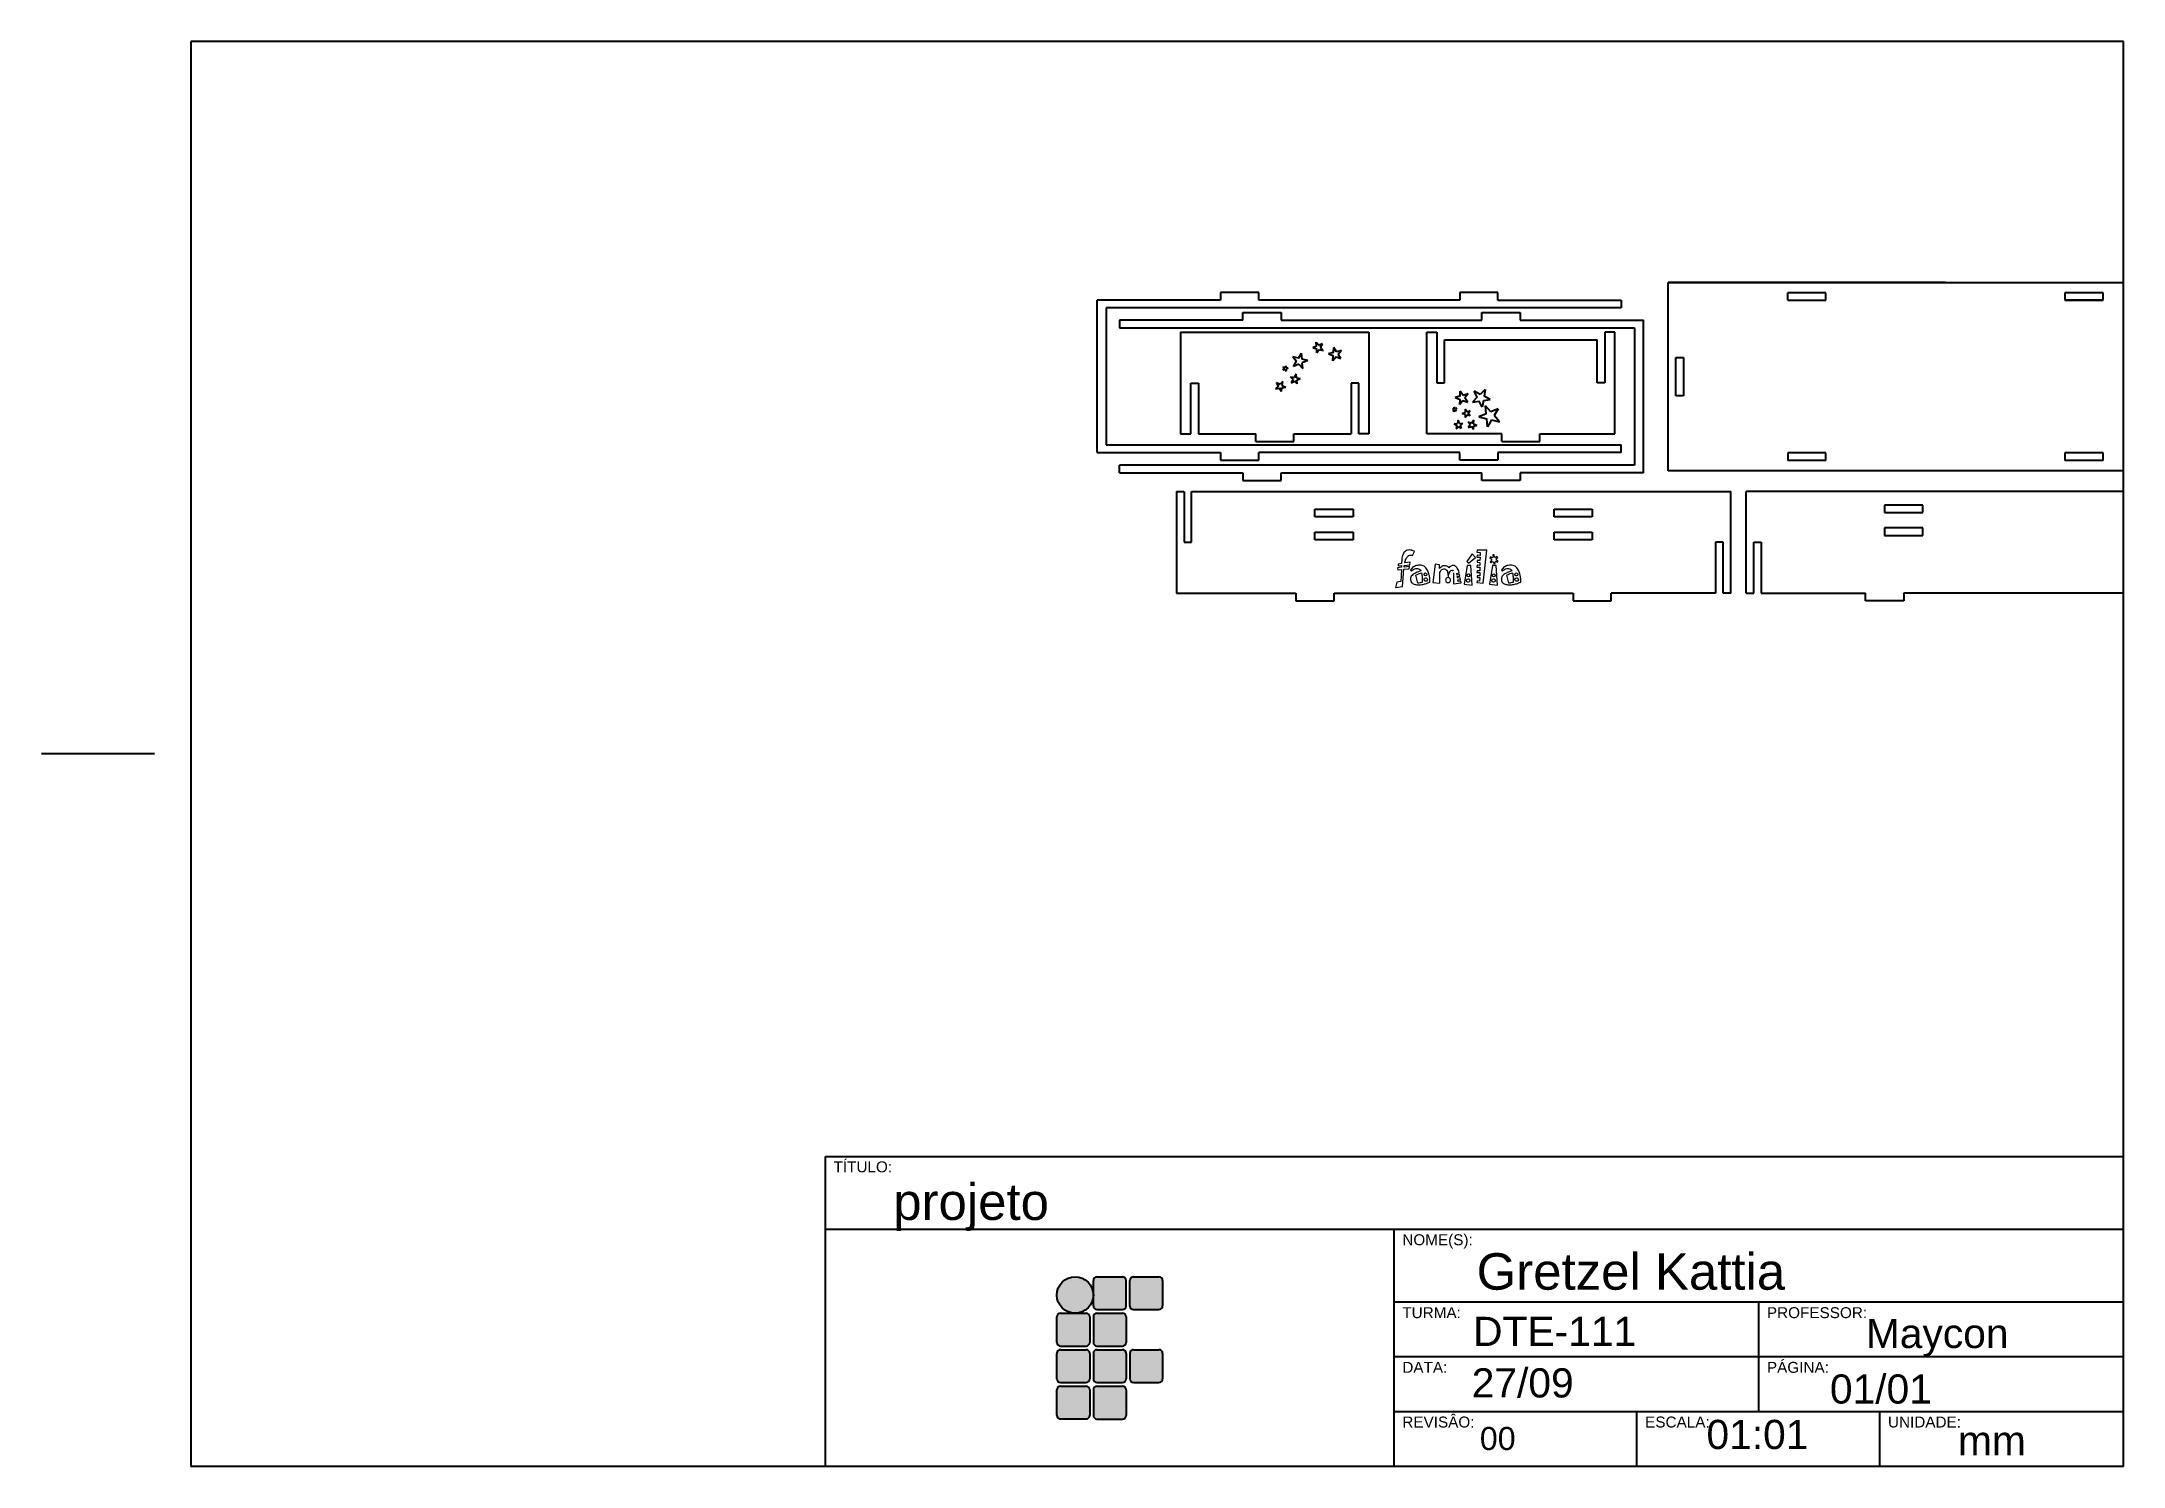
# Paper-space layout 'Layout1' of a CAD drawing. Header units: millimetres. Extents: x 5 to 290, y 8 to 203.
# The model-space entities are those that its viewports show. They can reach past a viewport. Long polylines and large blocks are cut down to what shows.
import ezdxf
from ezdxf.enums import TextEntityAlignment as Align

# ---------------------------------------------------------------- set-up
doc = ezdxf.new("R2010")
doc.units = ezdxf.units.MM
doc.layers.add('modelo', color=7, linetype='Continuous')
doc.layers.add('remontar', color=181, linetype='Continuous')
doc.styles.get("Standard").update_dxf_attribs({"font": ''})
doc.styles.get('Standard').set_extended_font_data('Arial')

# ---------------------------------------------------------------- blocks, each defined once
blk = doc.blocks.new('folha horizontal')
blk.add_hatch(color=1).paths.add_polyline_path([(148.75, 31.1, 1), (143.75, 31.1, 1)])
h = blk.add_hatch(color=3)
h.paths.add_polyline_path([(153.25, 33.1, 0.414214), (152.75, 33.6), (149.25, 33.6, 0.414214), (148.75, 33.1), (148.75, 29.6, 0.414214), (149.25, 29.1), (152.75, 29.1, 0.414214), (153.25, 29.6)])
h.paths.add_polyline_path([(157.75, 29.1, 0.414214), (158.25, 29.6), (158.25, 33.1, 0.414214), (157.75, 33.6), (154.25, 33.6, 0.414214), (153.75, 33.1), (153.75, 29.6, 0.414214), (154.25, 29.1)])
h.paths.add_polyline_path([(149.25, 28.6, 0.414214), (148.75, 28.1), (148.75, 24.6, 0.414214), (149.25, 24.1), (152.75, 24.1, 0.414214), (153.25, 24.6), (153.25, 28.1, 0.414214), (152.75, 28.6)])
h.paths.add_polyline_path([(147.75, 24.1, 0.414214), (148.25, 24.6), (148.25, 28.1, 0.414214), (147.75, 28.6), (144.25, 28.6, 0.414214), (143.75, 28.1), (143.75, 24.6, 0.414214), (144.25, 24.1)])
h.paths.add_polyline_path([(143.75, 19.6, 0.414214), (144.25, 19.1), (147.75, 19.1, 0.414214), (148.25, 19.6), (148.25, 23.1, 0.414214), (147.75, 23.6), (144.25, 23.6, 0.414214), (143.75, 23.1)])
h.paths.add_polyline_path([(148.75, 19.6, 0.414214), (149.25, 19.1), (152.75, 19.1, 0.414214), (153.25, 19.6), (153.25, 23.1, 0.414214), (152.75, 23.6), (149.25, 23.6, 0.414214), (148.75, 23.1)])
h.paths.add_polyline_path([(154.25, 23.6, 0.414214), (153.75, 23.1), (153.75, 19.6, 0.414214), (154.25, 19.1), (157.75, 19.1, 0.414214), (158.25, 19.6), (158.25, 23.1, 0.414214), (157.75, 23.6)])
h.paths.add_polyline_path([(153.25, 18.1, 0.414214), (152.75, 18.6), (149.25, 18.6, 0.414214), (148.75, 18.1), (148.75, 14.59, 0.413627), (149.25, 14.09), (152.75, 14.08, 0.4148), (153.25, 14.58)])
h.paths.add_polyline_path([(143.75, 14.6, 0.414214), (144.25, 14.1), (147.75, 14.1, 0.414214), (148.25, 14.6), (148.25, 18.1, 0.414214), (147.75, 18.6), (144.25, 18.6, 0.414214), (143.75, 18.1)])
for p, q in [((290, 203), (25, 203)), ((25, 203), (25, 7.6)), ((290, 7.6), (290, 203)), ((20, 105.3), (4.52, 105.3)), ((112, 50.1), (290, 50.1)), ((112, 7.6), (112, 50.1)), ((290, 40.1), (112, 40.1)), ((190, 30.1), (190, 40.1)), ((290, 30.1), (290, 40.1)), ((148.75, 29.6), (148.75, 33.1)), ((149.25, 33.6), (152.75, 33.6)), ((153.25, 29.6), (153.25, 33.1)), ((153.75, 29.6), (153.75, 33.1)), ((154.25, 33.6), (157.75, 33.6)), ((158.25, 33.1), (158.25, 29.6)), ((144.25, 28.6), (147.75, 28.6)), ((149.25, 29.1), (152.75, 29.1)), ((149.25, 28.6), (152.75, 28.6)), ((154.25, 29.1), (157.75, 29.1)), ((290, 30.1), (190, 30.1)), ((190, 7.6), (190, 30.1)), ((240, 15.1), (240, 30.1)), ((290, 22.6), (290, 30.1)), ((143.75, 24.6), (143.75, 28.1)), ((148.25, 28.1), (148.25, 24.6)), ((148.75, 28.1), (148.75, 24.6)), ((153.25, 28.1), (153.25, 24.6)), ((143.75, 19.6), (143.75, 23.1)), ((144.25, 24.1), (147.75, 24.1)), ((144.25, 23.6), (147.75, 23.6)), ((148.25, 23.1), (148.25, 19.6)), ((148.75, 23.1), (148.75, 19.6)), ((149.25, 24.1), (152.75, 24.1)), ((149.25, 23.6), (152.75, 23.6)), ((153.25, 23.1), (153.25, 19.6)), ((153.75, 23.1), (153.75, 19.6)), ((154.25, 23.6), (157.75, 23.6)), ((158.25, 23.1), (158.25, 19.6)), ((290, 22.6), (190, 22.6)), ((290, 15.1), (290, 22.6)), ((143.75, 18.6), (143.75, 18.6)), ((143.75, 14.6), (143.75, 18.1)), ((144.25, 19.1), (147.75, 19.1)), ((144.25, 18.6), (147.75, 18.6)), ((148.25, 18.1), (148.25, 14.6)), ((148.75, 18.1), (148.75, 14.59)), ((149.25, 19.1), (152.75, 19.1)), ((149.25, 18.6), (152.75, 18.6)), ((153.25, 18.1), (153.25, 14.58)), ((154.25, 19.1), (157.75, 19.1)), ((290, 15.1), (190, 15.1)), ((240, 15.1), (190, 15.1)), ((223.3, 7.6), (223.3, 15.1)), ((290, 15.1), (240, 15.1)), ((256.6, 7.6), (256.6, 15.1)), ((290, 15.1), (290, 15.1)), ((144.25, 14.1), (147.75, 14.1)), ((149.25, 14.09), (152.75, 14.08)), ((290, 7.6), (25, 7.6))]:
    blk.add_line(p, q)
blk.add_circle((146.25, 31.1), 2.5)
for centre, start, end in [((149.25, 33.1), 90, 180), ((152.75, 33.1), 0, 90), ((154.25, 33.1), 90, 180), ((157.75, 33.1), 0, 90), ((144.25, 28.1), 90, 180), ((147.75, 28.1), 0, 90), ((149.25, 29.6), 180, 270), ((149.25, 28.1), 90, 180), ((152.75, 29.6), 270, 0), ((152.75, 28.1), 0, 90), ((154.25, 29.6), 180, 270), ((157.75, 29.6), 270, 0), ((144.25, 24.6), 180, 270), ((144.25, 23.1), 90, 180), ((147.75, 24.6), 270, 0), ((147.75, 23.1), 0, 90), ((149.25, 24.6), 180, 270), ((149.25, 23.1), 90, 180), ((152.75, 24.6), 270, 0), ((152.75, 23.1), 0, 90), ((154.25, 23.1), 90, 180), ((157.75, 23.1), 0, 90), ((144.25, 19.6), 180, 270), ((144.25, 18.1), 90, 180), ((147.75, 19.6), 270, 0), ((147.75, 18.1), 0, 90), ((149.25, 19.6), 180, 270), ((149.25, 18.1), 90, 180), ((152.75, 19.6), 270, 0), ((152.75, 18.1), 0, 90), ((154.25, 19.6), 180, 270), ((157.75, 19.6), 270, 0), ((144.25, 14.6), 180, 270), ((147.75, 14.6), 270, 0), ((149.25, 14.59), 180, 269.8853), ((152.75, 14.58), 269.8853, 0)]:
    blk.add_arc(centre, 0.5, start, end)
at = {"char_height": 1.5, "attachment_point": 1}
for s, width, insert in [('TÍTULO:', 2.5, (113.12, 49.43)), ('NOME(S):', 20.0143, (191.12, 39.43)), ('TURMA:', 2.5, (191.12, 29.43)), ('PROFESSOR:', 2.5, (241.12, 29.43)), ('DATA:', 2.5, (191.12, 21.93)), ('PÁGINA:', 2.5, (241.12, 21.93))]:
    blk.add_mtext_dynamic_manual_height_columns(s, width=width, gutter_width=12.5, heights=[0], dxfattribs=dict(at, insert=insert))
at = {"char_height": 1.5, "width": 1.25, "attachment_point": 1}
for s, insert in [('REVISÂO:', (191.12, 14.43)), ('ESCALA:', (224.42, 14.43)), ('UNIDADE:', (257.72, 14.43))]:
    blk.add_mtext(s, dxfattribs=dict(at, insert=insert))
for tag, p, height in [('TITULO', (121.31, 41.4), 5), ('NOME(S)', (201.31, 31.83), 5), ('TURMA', (200.83, 24.11), 4), ('DATA', (200.64, 17.05), 4), ('PAGINA', (249.76, 16.21), 4), ('REVISAO', (201.75, 9.84), 3.16), ('ESCALA', (232.83, 9.98), 4), ('UNIDADE', (265.33, 8.33), 4)]:
    blk.add_attdef(tag, p, '', height=height)
at = {"width": 0.954021}
blk.add_attdef('PROFESSOR', text='', height=4, dxfattribs=at).set_placement((254.69, 23.83), (288.16, 23.83), align=Align.FIT)
blk = doc.blocks.new('folha deitada')
at = {"color": 7}
blk.add_blockref('folha horizontal', (0, 0), dxfattribs=at)
for tag, p, height in [('TITULO', (121.31, 41.4), 5), ('NOME(S)', (201.31, 31.83), 5), ('TURMA', (200.83, 24.11), 4), ('PROFESSOR', (254.69, 23.83), 4), ('DATA', (200.64, 17.05), 4), ('PAGINA', (249.76, 16.21), 4), ('REVISAO', (201.75, 9.84), 3.16), ('ESCALA', (232.83, 9.98), 4), ('UNIDADE', (267.32, 9.13), 4)]:
    blk.add_attdef(tag, p, '', height=height)

msp = doc.modelspace()

# ---------------------------------------------------------------- linework, layer by layer
at = {"layer": 'modelo'}
for p, q in [((1014.62, 600.41), (999.62, 600.41)), ((999.62, 600.41), (999.62, 597.41)), ((1014.62, 597.41), (1014.62, 600.41)), ((1108.62, 600.41), (1093.62, 600.41)), ((1093.62, 600.41), (1093.62, 597.41)), ((1108.62, 597.41), (1108.62, 600.41)), ((951.12, 537.41), (951.12, 597.41)), ((999.62, 597.41), (951.12, 597.41)), ((1157.12, 594.41), (954.62, 594.41)), ((954.62, 594.41), (954.62, 540.41)), ((1008.38, 589.49), (959.88, 589.49)), ((959.88, 589.49), (959.88, 586.49)), ((1008.38, 589.49), (1008.38, 592.49)), ((1008.38, 592.49), (1023.38, 592.49)), ((1093.62, 597.41), (1014.62, 597.41)), ((1023.38, 592.49), (1023.38, 589.49)), ((1023.38, 589.49), (1102.38, 589.49)), ((1102.38, 589.49), (1102.38, 592.49)), ((1102.38, 592.49), (1117.38, 592.49)), ((1108.62, 597.41), (1157.12, 597.41)), ((1117.38, 592.49), (1117.38, 589.49)), ((1117.38, 589.49), (1165.88, 589.49)), ((1157.12, 597.41), (1157.12, 594.41)), ((1165.88, 529.49), (1165.88, 589.49)), ((959.88, 586.49), (1162.38, 586.49)), ((983.89, 584.75), (1057.89, 584.75)), ((983.89, 584.75), (983.89, 544.75)), ((1057.89, 584.75), (1057.89, 544.75)), ((1080.66, 544.8), (1080.66, 584.8)), ((1080.66, 584.8), (1084.66, 584.8)), ((1084.66, 584.8), (1084.66, 564.8)), ((1087.66, 564.8), (1087.66, 581.8)), ((1087.66, 581.8), (1147.66, 581.8)), ((1147.66, 564.8), (1147.66, 581.8)), ((1154.66, 584.8), (1150.66, 584.8)), ((1150.66, 584.8), (1150.66, 564.8)), ((1154.66, 544.8), (1154.66, 584.8)), ((1162.38, 586.49), (1162.38, 532.49)), ((987.89, 544.75), (987.89, 564.75)), ((987.89, 564.75), (990.89, 564.75)), ((990.89, 564.75), (990.89, 544.75)), ((1053.89, 564.75), (1050.89, 564.75)), ((1050.89, 564.75), (1050.89, 544.75)), ((1053.89, 544.75), (1053.89, 564.75)), ((1084.66, 564.8), (1087.66, 564.8)), ((1150.66, 564.8), (1147.66, 564.8)), ((954.62, 540.41), (1157.12, 540.41)), ((983.89, 544.75), (987.89, 544.75)), ((990.89, 544.75), (1013.39, 544.75)), ((1013.39, 541.75), (1013.39, 544.75)), ((1013.39, 541.75), (1028.39, 541.75)), ((1028.39, 541.75), (1028.39, 544.75)), ((1028.39, 544.75), (1050.89, 544.75)), ((1057.89, 544.75), (1053.89, 544.75)), ((1110.16, 544.8), (1080.66, 544.8)), ((1110.16, 541.8), (1110.16, 544.8)), ((1110.16, 541.8), (1125.16, 541.8)), ((1125.16, 541.8), (1125.16, 544.8)), ((1125.16, 544.8), (1154.66, 544.8)), ((1157.12, 537.41), (1157.12, 540.41)), ((951.12, 537.41), (999.62, 537.41)), ((1162.38, 532.49), (959.88, 532.49)), ((959.88, 529.49), (959.88, 532.49)), ((999.62, 537.41), (999.62, 534.41)), ((999.62, 534.41), (1014.62, 534.41)), ((1014.62, 534.41), (1014.62, 537.41)), ((1093.62, 537.41), (1014.62, 537.41)), ((1093.62, 534.41), (1093.62, 537.41)), ((1108.62, 534.41), (1093.62, 534.41)), ((1157.12, 537.41), (1108.62, 537.41)), ((1108.62, 537.41), (1108.62, 534.41)), ((959.88, 529.49), (1008.38, 529.49)), ((1008.38, 529.49), (1008.38, 526.49)), ((1008.38, 526.49), (1023.38, 526.49)), ((1023.38, 526.49), (1023.38, 529.49)), ((1023.38, 529.49), (1102.38, 529.49)), ((1102.38, 526.49), (1102.38, 529.49)), ((1117.38, 526.49), (1102.38, 526.49)), ((1165.88, 529.49), (1117.38, 529.49)), ((1117.38, 529.49), (1117.38, 526.49)), ((982.2, 522.13), (985.2, 522.13)), ((982.21, 522.13), (982.21, 482.13)), ((985.21, 522.13), (985.21, 502.13)), ((988.21, 502.13), (988.21, 522.13)), ((988.21, 522.13), (1200.21, 522.13)), ((1200.21, 482.13), (1200.21, 522.13)), ((1036.71, 512.13), (1036.71, 515.13)), ((1036.71, 515.13), (1051.71, 515.13)), ((1051.71, 512.13), (1036.71, 512.13)), ((1051.71, 515.13), (1051.71, 512.13)), ((1130.71, 512.13), (1130.71, 515.13)), ((1130.71, 515.13), (1145.71, 515.13)), ((1145.71, 512.13), (1130.71, 512.13)), ((1145.71, 515.13), (1145.71, 512.13)), ((985.21, 502.13), (988.21, 502.13)), ((1036.71, 503.13), (1036.71, 506.13)), ((1036.71, 506.13), (1051.71, 506.13)), ((1051.71, 503.13), (1036.71, 503.13)), ((1051.71, 506.13), (1051.71, 503.13)), ((1130.71, 503.13), (1130.71, 506.13)), ((1130.71, 506.13), (1145.71, 506.13)), ((1145.71, 503.13), (1130.71, 503.13)), ((1145.71, 506.13), (1145.71, 503.13)), ((1197.21, 502.13), (1194.21, 502.13)), ((1194.21, 502.13), (1194.21, 482.13)), ((1197.21, 482.13), (1197.21, 502.13)), ((982.21, 482.13), (1029.21, 482.13)), ((1029.21, 482.13), (1029.21, 479.13)), ((1029.21, 479.13), (1044.21, 479.13)), ((1044.21, 479.13), (1044.21, 482.13)), ((1044.21, 482.13), (1138.21, 482.13)), ((1138.21, 482.13), (1138.21, 479.13)), ((1138.21, 479.13), (1153.21, 479.13)), ((1153.21, 479.13), (1153.21, 482.13)), ((1194.21, 482.13), (1153.21, 482.13)), ((1200.21, 482.13), (1197.21, 482.13))]:
    msp.add_line(p, q, dxfattribs=at)
at = {"layer": 'modelo', "color": 40, "true_color": 0xf8d731}
for p, q in [((1030.21, 574.54), (1027.94, 575.09)), ((1027.94, 575.09), (1029.45, 573.31)), ((1028.23, 571.32), (1029.45, 573.31)), ((1030.21, 574.54), (1031.44, 576.52)), ((1031.61, 574.2), (1031.44, 576.52)), ((1033.88, 573.65), (1031.61, 574.2)), ((1033.88, 573.65), (1031.72, 572.76)), ((1037.3, 579.24), (1035.8, 578.62)), ((1035.8, 578.62), (1037.38, 578.24)), ((1037.18, 580.85), (1038.23, 579.61)), ((1037.3, 579.24), (1037.18, 580.85)), ((1037.5, 576.63), (1037.38, 578.24)), ((1037.5, 576.63), (1038.35, 578)), ((1039.72, 580.23), (1038.23, 579.61)), ((1038.35, 578), (1039.92, 577.62)), ((1038.87, 578.85), (1039.72, 580.23)), ((1038.87, 578.85), (1039.92, 577.62)), ((1043.95, 576.77), (1042.01, 576.26)), ((1042.01, 576.26), (1043.88, 575.54)), ((1043.76, 573.54), (1043.88, 575.54)), ((1045.03, 575.09), (1043.76, 573.54)), ((1043.95, 576.77), (1044.06, 578.77)), ((1045.14, 577.09), (1044.06, 578.77)), ((1045.03, 575.09), (1046.89, 574.36)), ((1047.08, 577.59), (1045.14, 577.09)), ((1047.08, 577.59), (1045.81, 576.05)), ((1046.89, 574.36), (1045.81, 576.05)), ((1021.57, 564.95), (1022.97, 564.28)), ((1022.31, 563.58), (1021.57, 564.95)), ((1024.04, 565.4), (1022.97, 564.28)), ((1023.83, 563.86), (1024.04, 565.4)), ((1024.91, 570.89), (1024.13, 571.08)), ((1024.13, 571.08), (1024.65, 570.47)), ((1024.23, 569.79), (1024.65, 570.47)), ((1024.97, 570.1), (1024.23, 569.79)), ((1024.91, 570.89), (1025.33, 571.57)), ((1024.97, 570.1), (1025.48, 569.49)), ((1025.39, 570.78), (1025.33, 571.57)), ((1026.16, 570.59), (1025.39, 570.78)), ((1026.16, 570.59), (1025.42, 570.28)), ((1025.48, 569.49), (1025.42, 570.28)), ((1027.09, 567.27), (1028.55, 566.98)), ((1028.11, 566.18), (1027.09, 567.27)), ((1028.11, 566.18), (1027.39, 564.88)), ((1027.39, 564.88), (1028.73, 565.51)), ((1030.39, 572.21), (1028.23, 571.32)), ((1029.27, 568.28), (1028.55, 566.98)), ((1029.75, 564.43), (1028.73, 565.51)), ((1029.45, 566.81), (1029.27, 568.28)), ((1029.45, 566.81), (1030.91, 566.53)), ((1029.56, 565.9), (1030.91, 566.53)), ((1029.75, 564.43), (1029.56, 565.9)), ((1030.39, 572.21), (1031.9, 570.43)), ((1031.9, 570.43), (1031.72, 572.76)), ((1022.31, 563.58), (1021.24, 562.46)), ((1021.24, 562.46), (1022.76, 562.74)), ((1023.5, 561.38), (1022.76, 562.74)), ((1023.5, 561.38), (1023.71, 562.91)), ((1023.71, 562.91), (1025.23, 563.19)), ((1023.83, 563.86), (1025.23, 563.19)), ((1093.78, 559.59), (1091.86, 559.03)), ((1091.86, 559.03), (1093.74, 558.35)), ((1093.67, 556.34), (1093.74, 558.35)), ((1094.91, 557.92), (1093.67, 556.34)), ((1093.78, 559.59), (1093.85, 561.59)), ((1094.97, 559.93), (1093.85, 561.59)), ((1094.91, 557.92), (1096.79, 557.24)), ((1096.9, 560.48), (1094.97, 559.93)), ((1096.9, 560.48), (1095.67, 558.9)), ((1096.79, 557.24), (1095.67, 558.9)), ((1100.54, 559.17), (1098.63, 557.29)), ((1098.63, 557.29), (1101.28, 557.69)), ((1100.54, 559.17), (1099.35, 561.56)), ((1101.72, 560.32), (1099.35, 561.56)), ((1102.47, 555.29), (1101.28, 557.69)), ((1103.63, 562.2), (1101.72, 560.32)), ((1102.91, 557.93), (1102.47, 555.29)), ((1102.91, 557.93), (1105.56, 558.32)), ((1103.63, 562.2), (1103.19, 559.56)), ((1105.56, 558.32), (1103.19, 559.56)), ((1091.38, 554.61), (1090.72, 554.42)), ((1090.72, 554.42), (1091.36, 554.18)), ((1091.34, 553.5), (1091.36, 554.18)), ((1091.76, 554.04), (1091.34, 553.5)), ((1091.38, 554.61), (1091.4, 555.29)), ((1091.79, 554.72), (1091.4, 555.29)), ((1091.42, 548.75), (1092.75, 548.84)), ((1092.55, 548.05), (1091.42, 548.75)), ((1091.76, 554.04), (1092.41, 553.8)), ((1092.45, 554.91), (1091.79, 554.72)), ((1092.45, 554.91), (1092.02, 554.37)), ((1092.41, 553.8), (1092.02, 554.37)), ((1093.07, 550.14), (1092.75, 548.84)), ((1093.57, 548.9), (1093.07, 550.14)), ((1093.57, 548.9), (1094.9, 549)), ((1093.88, 548.14), (1094.9, 549)), ((1094.56, 552.83), (1095.76, 553.24)), ((1095.77, 552.46), (1094.56, 552.83)), ((1096.51, 553.5), (1095.74, 554.52)), ((1095.74, 554.52), (1095.76, 553.24)), ((1095.77, 552.46), (1095.79, 551.18)), ((1095.79, 551.18), (1096.53, 552.22)), ((1096.51, 553.5), (1097.71, 553.91)), ((1097.74, 551.85), (1096.53, 552.22)), ((1096.97, 549.5), (1098.27, 549.02)), ((1097.74, 548.35), (1096.97, 549.5)), ((1096.98, 552.87), (1097.71, 553.91)), ((1097.74, 551.85), (1096.98, 552.87)), ((1099.13, 550.12), (1098.27, 549.02)), ((1099.08, 548.73), (1099.13, 550.12)), ((1099.08, 548.73), (1100.39, 548.25)), ((1104.06, 552.67), (1101.16, 551.44)), ((1101.16, 551.44), (1104.23, 550.73)), ((1104.06, 552.67), (1103.79, 555.81)), ((1105.86, 553.43), (1103.79, 555.81)), ((1104.5, 547.58), (1104.23, 550.73)), ((1106.13, 550.29), (1104.5, 547.58)), ((1108.76, 554.66), (1105.86, 553.43)), ((1106.13, 550.29), (1109.21, 549.58)), ((1108.76, 554.66), (1107.14, 551.96)), ((1109.21, 549.58), (1107.14, 551.96)), ((1092.55, 548.05), (1092.23, 546.75)), ((1092.23, 546.75), (1093.25, 547.61)), ((1094.38, 546.91), (1093.25, 547.61)), ((1094.38, 546.91), (1093.88, 548.14)), ((1097.74, 548.35), (1096.89, 547.25)), ((1096.89, 547.25), (1098.22, 547.63)), ((1099, 546.48), (1098.22, 547.63)), ((1099, 546.48), (1099.05, 547.87)), ((1099.05, 547.87), (1100.39, 548.25))]:
    msp.add_line(p, q, dxfattribs=at)
at = {"layer": 'modelo', "color": 4, "lineweight": 0}
for p, q in [((1070.72, 492.3), (1069.11, 492.13)), ((1069.11, 492.13), (1069.35, 491.35)), ((1069.35, 491.35), (1070.7, 491.45)), ((1070.75, 493.82), (1069.37, 493.6)), ((1069.37, 493.6), (1069.45, 492.85)), ((1069.45, 492.85), (1070.75, 492.97)), ((1070.7, 491.45), (1070.53, 486.68)), ((1070.75, 492.97), (1070.72, 492.3)), ((1070.78, 494.31), (1070.75, 493.82)), ((1070.8, 494.77), (1070.78, 494.31)), ((1070.83, 495.2), (1070.8, 494.77)), ((1070.87, 495.6), (1070.83, 495.2)), ((1070.91, 495.92), (1070.87, 495.6)), ((1070.99, 496.42), (1070.91, 495.92)), ((1071.09, 496.85), (1070.99, 496.42)), ((1071.21, 497.22), (1071.09, 496.85)), ((1071.14, 484.81), (1071.68, 491.53)), ((1071.26, 497.35), (1071.21, 497.22)), ((1071.47, 497.76), (1071.26, 497.35)), ((1071.71, 498.12), (1071.47, 497.76)), ((1071.68, 491.53), (1073.8, 491.66)), ((1071.99, 498.42), (1071.71, 498.12)), ((1073.88, 492.65), (1071.75, 492.42)), ((1071.75, 492.42), (1071.76, 492.45)), ((1071.76, 492.45), (1071.8, 492.88)), ((1071.8, 492.88), (1071.83, 493.08)), ((1071.83, 493.08), (1074.07, 493.33)), ((1072.31, 498.68), (1071.99, 498.42)), ((1074.11, 494.36), (1071.99, 494.02)), ((1071.99, 494.02), (1072.04, 494.27)), ((1072.04, 494.27), (1072.16, 494.69)), ((1072.16, 494.69), (1072.3, 495.09)), ((1072.3, 495.09), (1072.34, 495.21)), ((1072.33, 498.7), (1072.31, 498.68)), ((1072.68, 498.89), (1072.33, 498.7)), ((1072.34, 495.21), (1072.52, 495.62)), ((1072.52, 495.62), (1072.72, 495.98)), ((1073.07, 499.02), (1072.68, 498.89)), ((1072.72, 495.98), (1072.9, 496.26)), ((1072.9, 496.26), (1073.18, 496.59)), ((1073.5, 499.1), (1073.07, 499.02)), ((1073.18, 496.59), (1073.47, 496.85)), ((1073.47, 496.85), (1073.53, 496.89)), ((1073.96, 499.14), (1073.5, 499.1)), ((1073.53, 496.89), (1073.92, 497.08)), ((1073.8, 491.66), (1073.88, 492.65)), ((1073.92, 497.08), (1074.34, 497.14)), ((1074.03, 499.14), (1073.96, 499.14)), ((1074.46, 499.1), (1074.03, 499.14)), ((1074.07, 493.33), (1074.11, 494.36)), ((1074.5, 491.56), (1074.24, 491.19)), ((1074.24, 491.19), (1074.65, 490.8)), ((1074.34, 497.14), (1074.62, 497.08)), ((1074.88, 499), (1074.46, 499.1)), ((1074.79, 491.89), (1074.5, 491.56)), ((1074.62, 497.08), (1074.64, 497.07)), ((1074.64, 497.07), (1075.05, 496.9)), ((1075.1, 492.18), (1074.79, 491.89)), ((1074.96, 498.98), (1074.88, 499)), ((1074.92, 491.1), (1075.24, 491.38)), ((1075.34, 498.81), (1074.96, 498.98)), ((1075.05, 496.9), (1075.88, 498.5)), ((1075.44, 492.44), (1075.1, 492.18)), ((1075.24, 491.38), (1075.6, 491.6)), ((1075.73, 498.6), (1075.34, 498.81)), ((1075.8, 492.65), (1075.44, 492.44)), ((1075.6, 491.6), (1075.93, 491.73)), ((1075.88, 498.5), (1075.73, 498.6)), ((1075.81, 492.66), (1075.8, 492.65)), ((1076.18, 492.83), (1075.81, 492.66)), ((1075.93, 491.73), (1076.35, 491.83)), ((1076.57, 492.96), (1076.18, 492.83)), ((1076.35, 491.83), (1076.8, 491.86)), ((1076.98, 493.06), (1076.57, 492.96)), ((1076.8, 491.86), (1077.01, 491.85)), ((1077.42, 493.12), (1076.98, 493.06)), ((1077.01, 491.85), (1077.44, 491.77)), ((1077.88, 493.15), (1077.42, 493.12)), ((1077.44, 491.77), (1077.8, 491.61)), ((1077.8, 491.61), (1077.87, 491.56)), ((1077.87, 491.56), (1078.17, 491.27)), ((1078, 493.15), (1077.88, 493.15)), ((1078.44, 493.12), (1078, 493.15)), ((1078.17, 491.27), (1078.37, 490.88)), ((1078.86, 493.04), (1078.44, 493.12)), ((1079.25, 492.9), (1078.86, 493.04)), ((1079.62, 492.7), (1079.25, 492.9)), ((1079.77, 492.59), (1079.62, 492.7)), ((1080.07, 492.34), (1079.77, 492.59)), ((1080.35, 492.05), (1080.07, 492.34)), ((1080.61, 491.71), (1080.35, 492.05)), ((1080.85, 491.32), (1080.61, 491.71)), ((1081.06, 490.9), (1080.85, 491.32)), ((1084.03, 493.57), (1083.11, 486.27)), ((1085.61, 493.33), (1084.03, 493.57)), ((1085.69, 491.78), (1085.61, 493.33)), ((1085.99, 492.13), (1085.69, 491.78)), ((1086.31, 492.41), (1085.99, 492.13)), ((1086.23, 491), (1086.48, 491.28)), ((1086.64, 492.65), (1086.31, 492.41)), ((1086.48, 491.28), (1086.64, 491.42)), ((1086.65, 492.65), (1086.64, 492.65)), ((1086.64, 491.42), (1087.01, 491.62)), ((1087.04, 492.83), (1086.65, 492.65)), ((1087.01, 491.62), (1087.42, 491.69)), ((1087.45, 492.92), (1087.04, 492.83)), ((1087.42, 491.69), (1087.65, 491.67)), ((1087.7, 492.93), (1087.45, 492.92)), ((1087.65, 491.67), (1088.05, 491.55)), ((1088.14, 492.89), (1087.7, 492.93)), ((1088.05, 491.55), (1088.2, 491.46)), ((1088.54, 492.77), (1088.14, 492.89)), ((1088.2, 491.46), (1088.51, 491.15)), ((1088.51, 491.15), (1088.57, 491.05)), ((1088.63, 492.73), (1088.54, 492.77)), ((1088.98, 492.5), (1088.63, 492.73)), ((1089.28, 492.18), (1088.98, 492.5)), ((1089.32, 492.11), (1089.28, 492.18)), ((1089.66, 492.44), (1089.32, 492.11)), ((1089.99, 492.69), (1089.66, 492.44)), ((1090.18, 492.81), (1089.99, 492.69)), ((1090.14, 491.06), (1090.49, 491.23)), ((1090.59, 492.97), (1090.18, 492.81)), ((1090.49, 491.23), (1090.76, 491.15)), ((1091, 493.03), (1090.59, 492.97)), ((1090.76, 491.15), (1091.02, 490.82)), ((1091.04, 493.03), (1091, 493.03)), ((1091.47, 492.98), (1091.04, 493.03)), ((1091.86, 492.82), (1091.47, 492.98)), ((1091.93, 492.77), (1091.86, 492.82)), ((1092.24, 492.52), (1091.93, 492.77)), ((1092.53, 492.2), (1092.24, 492.52)), ((1092.68, 492), (1092.53, 492.2)), ((1092.89, 491.63), (1092.68, 492)), ((1093.08, 491.23), (1092.89, 491.63)), ((1093.12, 491.13), (1093.08, 491.23)), ((1096.53, 493.01), (1095.36, 485.65)), ((1098.51, 497.62), (1096.44, 494.6)), ((1096.44, 494.6), (1097.05, 493.99)), ((1097.95, 493.01), (1096.53, 493.01)), ((1097.05, 493.99), (1099.78, 496.23)), ((1098.54, 485.24), (1097.95, 493.01)), ((1099.78, 496.23), (1098.51, 497.62)), ((1100.44, 499.04), (1100.33, 498.27)), ((1100.33, 498.27), (1101.64, 498.17)), ((1100.44, 493.18), (1100.35, 492.42)), ((1100.35, 492.42), (1101.55, 492.34)), ((1100.51, 497.05), (1100.37, 496.35)), ((1100.37, 496.35), (1101.61, 496.29)), ((1104.34, 499.04), (1100.44, 499.04)), ((1100.53, 494.95), (1100.44, 494.34)), ((1100.44, 494.34), (1101.57, 494.21)), ((1101.57, 492.97), (1100.44, 493.18)), ((1101.61, 496.94), (1100.51, 497.05)), ((1101.59, 494.98), (1100.53, 494.95)), ((1101.55, 492.34), (1101.53, 490.89)), ((1101.57, 494.21), (1101.57, 492.97)), ((1101.61, 496.29), (1101.59, 494.98)), ((1101.64, 498.17), (1101.61, 496.94)), ((1102.8, 486.11), (1104.34, 499.04)), ((1106.48, 493.01), (1105.3, 485.66)), ((1105.67, 496.39), (1105.42, 495.98)), ((1105.42, 495.98), (1106.09, 495.56)), ((1106.15, 494.92), (1105.57, 494.49)), ((1105.57, 494.49), (1105.92, 494.1)), ((1106.29, 495.97), (1105.67, 496.39)), ((1105.92, 494.1), (1106.42, 494.56)), ((1106.09, 495.56), (1106.07, 495.22)), ((1106.07, 495.22), (1106.15, 494.92)), ((1106.5, 496.16), (1106.29, 495.97)), ((1106.42, 494.56), (1106.64, 494.41)), ((1107.89, 493.01), (1106.48, 493.01)), ((1106.76, 496.29), (1106.5, 496.16)), ((1107.12, 497.18), (1106.64, 497.18)), ((1106.64, 497.18), (1106.76, 496.29)), ((1106.64, 494.41), (1106.88, 494.32)), ((1106.88, 494.32), (1107.01, 493.67)), ((1107.01, 493.67), (1107.52, 493.75)), ((1107.15, 496.35), (1107.12, 497.18)), ((1107.45, 496.27), (1107.15, 496.35)), ((1107.37, 494.36), (1107.65, 494.49)), ((1107.52, 493.75), (1107.37, 494.36)), ((1107.71, 496.13), (1107.45, 496.27)), ((1107.65, 494.49), (1107.89, 494.71)), ((1108.24, 496.56), (1107.71, 496.13)), ((1107.89, 494.71), (1108.54, 494.36)), ((1108.48, 485.24), (1107.89, 493.01)), ((1107.98, 495.8), (1108.58, 496.21)), ((1108.06, 495.54), (1107.98, 495.8)), ((1108.08, 495.11), (1108.06, 495.54)), ((1108.74, 494.83), (1108.08, 495.11)), ((1108.08, 495.11), (1108.08, 495.11)), ((1108.58, 496.21), (1108.24, 496.56)), ((1108.54, 494.36), (1108.74, 494.83)), ((1110.25, 491.56), (1109.99, 491.19)), ((1109.99, 491.19), (1110.4, 490.8)), ((1110.54, 491.89), (1110.25, 491.56)), ((1110.85, 492.18), (1110.54, 491.89)), ((1110.66, 491.1), (1110.99, 491.38)), ((1111.18, 492.44), (1110.85, 492.18)), ((1110.99, 491.38), (1111.34, 491.6)), ((1111.54, 492.65), (1111.18, 492.44)), ((1111.34, 491.6), (1111.68, 491.73)), ((1111.56, 492.66), (1111.54, 492.65)), ((1111.92, 492.83), (1111.56, 492.66)), ((1111.68, 491.73), (1112.09, 491.83)), ((1112.32, 492.96), (1111.92, 492.83)), ((1112.09, 491.83), (1112.54, 491.86)), ((1112.73, 493.06), (1112.32, 492.96)), ((1112.54, 491.86), (1112.75, 491.85)), ((1113.17, 493.12), (1112.73, 493.06)), ((1112.75, 491.85), (1113.18, 491.77)), ((1113.63, 493.15), (1113.17, 493.12)), ((1113.18, 491.77), (1113.54, 491.61)), ((1113.54, 491.61), (1113.62, 491.56)), ((1113.62, 491.56), (1113.91, 491.27)), ((1113.74, 493.15), (1113.63, 493.15)), ((1114.18, 493.12), (1113.74, 493.15)), ((1113.91, 491.27), (1114.11, 490.88)), ((1114.6, 493.04), (1114.18, 493.12)), ((1115, 492.9), (1114.6, 493.04)), ((1115.37, 492.7), (1115, 492.9)), ((1115.52, 492.59), (1115.37, 492.7)), ((1115.82, 492.34), (1115.52, 492.59)), ((1116.1, 492.05), (1115.82, 492.34)), ((1116.35, 491.71), (1116.1, 492.05)), ((1116.59, 491.32), (1116.35, 491.71)), ((1116.81, 490.9), (1116.59, 491.32)), ((1068.83, 486.5), (1068.42, 484.42)), ((1068.42, 484.42), (1071.14, 484.81)), ((1070.53, 486.68), (1068.83, 486.5)), ((1074.29, 488.03), (1074.25, 487.64)), ((1074.25, 487.64), (1074.26, 487.43)), ((1074.26, 487.43), (1074.34, 487)), ((1074.4, 488.4), (1074.29, 488.03)), ((1074.34, 487), (1074.5, 486.62)), ((1074.59, 488.76), (1074.4, 488.4)), ((1074.5, 486.62), (1074.59, 486.48)), ((1074.86, 489.09), (1074.59, 488.76)), ((1074.59, 486.48), (1074.86, 486.17)), ((1074.65, 490.8), (1074.92, 491.1)), ((1075.2, 489.42), (1074.86, 489.09)), ((1074.86, 486.17), (1075.22, 485.91)), ((1075.29, 489.48), (1075.2, 489.42)), ((1075.22, 485.91), (1075.33, 485.85)), ((1075.56, 489.68), (1075.29, 489.48)), ((1075.33, 485.85), (1075.71, 485.68)), ((1075.87, 489.88), (1075.56, 489.68)), ((1075.71, 485.68), (1076.14, 485.55)), ((1076.22, 490.06), (1075.87, 489.88)), ((1076.14, 485.55), (1076.39, 485.5)), ((1076.59, 490.25), (1076.22, 490.06)), ((1076.36, 489.22), (1076.55, 489.32)), ((1077.13, 486.09), (1076.36, 489.22)), ((1076.39, 485.5), (1076.82, 485.45)), ((1076.55, 489.32), (1076.92, 489.52)), ((1077, 490.42), (1076.59, 490.25)), ((1076.82, 485.45), (1077.28, 485.43)), ((1076.92, 489.52), (1077.35, 489.7)), ((1077.45, 490.58), (1077, 490.42)), ((1077.6, 486.11), (1077.13, 486.09)), ((1077.28, 485.43), (1077.39, 485.43)), ((1077.35, 489.7), (1077.4, 489.72)), ((1077.39, 485.43), (1077.81, 485.45)), ((1077.4, 489.72), (1077.78, 489.87)), ((1077.93, 490.74), (1077.45, 490.58)), ((1078.02, 486.14), (1077.6, 486.11)), ((1077.78, 489.87), (1078.19, 490)), ((1077.81, 485.45), (1078.24, 485.48)), ((1078.37, 490.88), (1077.93, 490.74)), ((1078.17, 486.16), (1078.02, 486.14)), ((1078.62, 486.27), (1078.17, 486.16)), ((1078.19, 490), (1078.63, 490.14)), ((1078.24, 485.48), (1078.68, 485.53)), ((1078.87, 486.38), (1078.62, 486.27)), ((1078.63, 490.14), (1078.64, 490.1)), ((1078.64, 490.1), (1078.72, 489.67)), ((1078.68, 485.53), (1079.1, 485.6)), ((1078.72, 489.67), (1078.78, 489.24)), ((1078.78, 489.24), (1078.83, 488.8)), ((1078.83, 488.8), (1078.84, 488.75)), ((1078.84, 488.75), (1078.87, 488.32)), ((1078.87, 488.32), (1078.88, 487.88)), ((1078.89, 486.82), (1078.87, 486.38)), ((1078.88, 487.88), (1078.89, 487.45)), ((1078.89, 487.45), (1078.89, 487.35)), ((1078.89, 487.35), (1078.89, 486.92)), ((1078.89, 486.92), (1078.89, 486.82)), ((1079.1, 485.6), (1079.54, 485.69)), ((1079.54, 485.69), (1079.8, 485.76)), ((1079.6, 489.54), (1079.74, 489.93)), ((1079.6, 489.52), (1079.6, 489.54)), ((1079.73, 489.13), (1079.6, 489.52)), ((1079.6, 487.49), (1079.61, 487.62)), ((1079.73, 487.09), (1079.6, 487.49)), ((1079.61, 487.62), (1079.81, 487.99)), ((1079.74, 489.12), (1079.73, 489.13)), ((1079.81, 486.99), (1079.73, 487.09)), ((1079.74, 489.93), (1079.75, 489.95)), ((1080.13, 488.99), (1079.74, 489.12)), ((1079.75, 489.95), (1080.15, 490.07)), ((1079.8, 485.76), (1080.2, 485.87)), ((1079.81, 487.99), (1079.9, 488.06)), ((1080.18, 486.81), (1079.81, 486.99)), ((1079.9, 488.06), (1080.3, 488.18)), ((1080.15, 488.99), (1080.13, 488.99)), ((1080.15, 490.07), (1080.16, 490.07)), ((1080.55, 489.12), (1080.15, 488.99)), ((1080.16, 490.07), (1080.55, 489.93)), ((1080.3, 486.8), (1080.18, 486.81)), ((1080.2, 485.87), (1080.61, 486)), ((1080.3, 488.18), (1080.43, 488.17)), ((1080.71, 486.92), (1080.3, 486.8)), ((1080.43, 488.17), (1080.8, 487.97)), ((1080.55, 489.93), (1080.56, 489.92)), ((1080.69, 489.51), (1080.55, 489.12)), ((1080.55, 489.12), (1080.55, 489.12)), ((1080.56, 489.92), (1080.69, 489.52)), ((1080.61, 486), (1081.02, 486.14)), ((1080.69, 489.52), (1080.69, 489.51)), ((1080.8, 486.99), (1080.71, 486.92)), ((1080.8, 487.97), (1080.88, 487.88)), ((1080.99, 487.36), (1080.8, 486.99)), ((1080.88, 487.88), (1081, 487.49)), ((1081, 487.49), (1080.99, 487.36)), ((1081.02, 486.14), (1081.43, 486.31)), ((1081.24, 490.51), (1081.06, 490.9)), ((1081.39, 490.11), (1081.24, 490.51)), ((1081.52, 489.69), (1081.39, 490.11)), ((1081.43, 486.31), (1081.85, 486.49)), ((1081.63, 489.27), (1081.52, 489.69)), ((1081.69, 489.02), (1081.63, 489.27)), ((1081.76, 488.61), (1081.69, 489.02)), ((1081.81, 488.18), (1081.76, 488.61)), ((1081.84, 487.75), (1081.81, 488.18)), ((1081.86, 487.31), (1081.84, 487.75)), ((1081.85, 486.49), (1081.86, 486.89)), ((1081.86, 486.89), (1081.86, 487.31)), ((1083.11, 486.27), (1085.84, 486.07)), ((1085.76, 490.08), (1085.81, 490.21)), ((1085.84, 486.07), (1085.76, 490.08)), ((1085.81, 490.21), (1086.01, 490.64)), ((1086.01, 490.64), (1086.23, 491)), ((1088.14, 487.68), (1088.05, 487.27)), ((1088.05, 487.27), (1088.11, 486.91)), ((1088.11, 486.91), (1088.34, 486.57)), ((1088.34, 487.96), (1088.14, 487.68)), ((1088.69, 488.19), (1088.34, 487.96)), ((1088.34, 486.57), (1088.63, 486.36)), ((1088.57, 491.05), (1088.76, 490.65)), ((1088.63, 486.36), (1089.05, 486.28)), ((1089.05, 488.25), (1088.69, 488.19)), ((1088.76, 490.65), (1088.83, 490.4)), ((1088.83, 490.4), (1088.92, 489.95)), ((1088.92, 489.95), (1088.95, 489.75)), ((1088.95, 489.75), (1089.01, 489.31)), ((1089.01, 489.31), (1089.03, 489.11)), ((1089.03, 489.11), (1089.09, 488.68)), ((1089.46, 488.16), (1089.05, 488.25)), ((1089.05, 486.28), (1089.4, 486.34)), ((1089.09, 488.68), (1089.17, 489)), ((1089.17, 489), (1089.3, 489.42)), ((1089.3, 489.42), (1089.4, 489.75)), ((1089.4, 489.75), (1089.58, 490.15)), ((1089.4, 486.34), (1089.75, 486.57)), ((1089.75, 487.96), (1089.46, 488.16)), ((1089.58, 490.15), (1089.61, 490.23)), ((1089.61, 490.23), (1089.83, 490.65)), ((1089.98, 487.62), (1089.75, 487.96)), ((1089.75, 486.57), (1089.95, 486.85)), ((1089.83, 490.65), (1090.04, 490.96)), ((1089.95, 486.85), (1090.04, 487.27)), ((1090.04, 487.27), (1089.98, 487.62)), ((1090.04, 490.96), (1090.14, 491.06)), ((1091.18, 489.6), (1091.12, 485.8)), ((1091.12, 485.8), (1094.2, 486.15)), ((1091.17, 490.12), (1091.18, 489.6)), ((1092.47, 489.83), (1093.43, 490.1)), ((1092.59, 489.24), (1092.47, 489.83)), ((1093.57, 489.44), (1092.59, 489.24)), ((1092.68, 488.63), (1093.64, 488.79)), ((1092.82, 487.99), (1092.68, 488.63)), ((1093.83, 488.15), (1092.82, 487.99)), ((1092.88, 487.44), (1093.95, 487.49)), ((1092.97, 486.75), (1092.88, 487.44)), ((1094.05, 486.87), (1092.97, 486.75)), ((1093.26, 490.74), (1093.12, 491.13)), ((1093.38, 490.32), (1093.26, 490.74)), ((1093.43, 490.1), (1093.38, 490.32)), ((1093.64, 488.79), (1093.57, 489.44)), ((1093.95, 487.49), (1093.83, 488.15)), ((1094.2, 486.15), (1094.05, 486.87)), ((1095.36, 485.65), (1098.54, 485.24)), ((1096.26, 487.1), (1096.27, 487.22)), ((1096.38, 486.7), (1096.26, 487.1)), ((1096.27, 487.22), (1096.46, 487.59)), ((1096.46, 486.61), (1096.38, 486.7)), ((1096.46, 487.59), (1096.55, 487.67)), ((1096.83, 486.42), (1096.46, 486.61)), ((1096.55, 487.67), (1096.94, 487.8)), ((1096.56, 489.16), (1096.69, 489.55)), ((1096.56, 489.15), (1096.56, 489.16)), ((1096.68, 488.75), (1096.56, 489.15)), ((1096.69, 488.74), (1096.68, 488.75)), ((1096.69, 489.55), (1096.71, 489.56)), ((1097.08, 488.6), (1096.69, 488.74)), ((1096.71, 489.56), (1097.11, 489.68)), ((1096.94, 486.41), (1096.83, 486.42)), ((1096.94, 487.8), (1097.07, 487.78)), ((1097.34, 486.53), (1096.94, 486.41)), ((1097.07, 487.78), (1097.44, 487.59)), ((1097.11, 488.6), (1097.08, 488.6)), ((1097.11, 489.68), (1097.12, 489.68)), ((1097.5, 488.74), (1097.11, 488.6)), ((1097.12, 489.68), (1097.51, 489.55)), ((1097.44, 486.61), (1097.34, 486.53)), ((1097.44, 487.59), (1097.52, 487.5)), ((1097.63, 486.98), (1097.44, 486.61)), ((1097.51, 488.74), (1097.5, 488.74)), ((1097.51, 489.55), (1097.51, 489.54)), ((1097.51, 489.54), (1097.64, 489.15)), ((1097.64, 489.13), (1097.51, 488.74)), ((1097.52, 487.5), (1097.64, 487.1)), ((1097.64, 487.1), (1097.63, 486.98)), ((1097.64, 489.15), (1097.64, 489.13)), ((1100.49, 490.89), (1100.41, 490.33)), ((1100.41, 490.33), (1101.52, 490.29)), ((1100.53, 487.03), (1100.41, 486.35)), ((1100.41, 486.35), (1102.8, 486.11)), ((1100.49, 488.98), (1100.44, 488.35)), ((1100.44, 488.35), (1101.49, 488.29)), ((1101.53, 490.89), (1100.49, 490.89)), ((1101.49, 488.97), (1100.49, 488.98)), ((1101.46, 486.9), (1100.53, 487.03)), ((1101.49, 488.29), (1101.46, 486.9)), ((1101.52, 490.29), (1101.49, 488.97)), ((1105.3, 485.66), (1108.48, 485.24)), ((1106.2, 487.1), (1106.21, 487.22)), ((1106.32, 486.7), (1106.2, 487.1)), ((1106.21, 487.22), (1106.4, 487.59)), ((1106.4, 486.61), (1106.32, 486.7)), ((1106.4, 487.59), (1106.49, 487.67)), ((1106.77, 486.42), (1106.4, 486.61)), ((1106.49, 487.67), (1106.88, 487.8)), ((1106.5, 489.16), (1106.64, 489.55)), ((1106.5, 489.15), (1106.5, 489.16)), ((1106.63, 488.75), (1106.5, 489.15)), ((1106.64, 488.74), (1106.63, 488.75)), ((1106.64, 489.55), (1106.65, 489.56)), ((1107.02, 488.6), (1106.64, 488.74)), ((1106.65, 489.56), (1107.05, 489.68)), ((1106.88, 486.41), (1106.77, 486.42)), ((1106.88, 487.8), (1107.02, 487.78)), ((1107.28, 486.53), (1106.88, 486.41)), ((1107.05, 488.6), (1107.02, 488.6)), ((1107.02, 487.78), (1107.38, 487.59)), ((1107.05, 489.68), (1107.06, 489.68)), ((1107.44, 488.74), (1107.05, 488.6)), ((1107.06, 489.68), (1107.45, 489.55)), ((1107.38, 486.61), (1107.28, 486.53)), ((1107.38, 487.59), (1107.46, 487.5)), ((1107.57, 486.98), (1107.38, 486.61)), ((1107.45, 488.74), (1107.44, 488.74)), ((1107.45, 489.55), (1107.46, 489.54)), ((1107.58, 489.13), (1107.45, 488.74)), ((1107.46, 489.54), (1107.58, 489.15)), ((1107.46, 487.5), (1107.58, 487.1)), ((1107.58, 487.1), (1107.57, 486.98)), ((1107.58, 489.15), (1107.58, 489.13)), ((1110.03, 488.03), (1109.99, 487.64)), ((1109.99, 487.64), (1110, 487.43)), ((1110, 487.43), (1110.08, 487)), ((1110.15, 488.4), (1110.03, 488.03)), ((1110.08, 487), (1110.24, 486.62)), ((1110.34, 488.76), (1110.15, 488.4)), ((1110.24, 486.62), (1110.33, 486.48)), ((1110.33, 486.48), (1110.6, 486.17)), ((1110.6, 489.09), (1110.34, 488.76)), ((1110.4, 490.8), (1110.66, 491.1)), ((1110.95, 489.42), (1110.6, 489.09)), ((1110.6, 486.17), (1110.97, 485.91)), ((1111.03, 489.48), (1110.95, 489.42)), ((1110.97, 485.91), (1111.07, 485.85)), ((1111.31, 489.68), (1111.03, 489.48)), ((1111.07, 485.85), (1111.46, 485.68)), ((1111.62, 489.88), (1111.31, 489.68)), ((1111.46, 485.68), (1111.89, 485.55)), ((1111.96, 490.06), (1111.62, 489.88)), ((1111.89, 485.55), (1112.14, 485.5)), ((1112.34, 490.25), (1111.96, 490.06)), ((1112.1, 489.22), (1112.29, 489.32)), ((1112.88, 486.09), (1112.1, 489.22)), ((1112.14, 485.5), (1112.57, 485.45)), ((1112.29, 489.32), (1112.67, 489.52)), ((1112.75, 490.42), (1112.34, 490.25)), ((1112.57, 485.45), (1113.02, 485.43)), ((1112.67, 489.52), (1113.1, 489.7)), ((1113.19, 490.58), (1112.75, 490.42)), ((1113.35, 486.11), (1112.88, 486.09)), ((1113.02, 485.43), (1113.13, 485.43)), ((1113.1, 489.7), (1113.14, 489.72)), ((1113.13, 485.43), (1113.56, 485.45)), ((1113.14, 489.72), (1113.52, 489.87)), ((1113.67, 490.74), (1113.19, 490.58)), ((1113.77, 486.14), (1113.35, 486.11)), ((1113.52, 489.87), (1113.94, 490)), ((1113.56, 485.45), (1113.98, 485.48)), ((1114.11, 490.88), (1113.67, 490.74)), ((1113.91, 486.16), (1113.77, 486.14)), ((1114.37, 486.27), (1113.91, 486.16)), ((1113.94, 490), (1114.38, 490.14)), ((1113.98, 485.48), (1114.42, 485.53)), ((1114.61, 486.38), (1114.37, 486.27)), ((1114.38, 490.14), (1114.39, 490.1)), ((1114.39, 490.1), (1114.46, 489.67)), ((1114.42, 485.53), (1114.85, 485.6)), ((1114.46, 489.67), (1114.53, 489.24)), ((1114.53, 489.24), (1114.57, 488.8)), ((1114.57, 488.8), (1114.58, 488.75)), ((1114.58, 488.75), (1114.61, 488.32)), ((1114.61, 488.32), (1114.63, 487.88)), ((1114.63, 486.82), (1114.61, 486.38)), ((1114.63, 487.88), (1114.64, 487.45)), ((1114.64, 486.92), (1114.63, 486.82)), ((1114.64, 487.45), (1114.64, 487.35)), ((1114.64, 487.35), (1114.64, 486.92)), ((1114.85, 485.6), (1115.29, 485.69)), ((1115.29, 485.69), (1115.54, 485.76)), ((1115.35, 489.54), (1115.48, 489.93)), ((1115.35, 489.52), (1115.35, 489.54)), ((1115.47, 489.13), (1115.35, 489.52)), ((1115.35, 487.49), (1115.36, 487.62)), ((1115.47, 487.09), (1115.35, 487.49)), ((1115.36, 487.62), (1115.55, 487.99)), ((1115.48, 489.12), (1115.47, 489.13)), ((1115.55, 486.99), (1115.47, 487.09)), ((1115.48, 489.93), (1115.5, 489.95)), ((1115.88, 488.99), (1115.48, 489.12)), ((1115.5, 489.95), (1115.9, 490.07)), ((1115.54, 485.76), (1115.95, 485.87)), ((1115.55, 487.99), (1115.65, 488.06)), ((1115.92, 486.81), (1115.55, 486.99)), ((1115.65, 488.06), (1116.05, 488.18)), ((1115.9, 488.99), (1115.88, 488.99)), ((1115.9, 490.07), (1115.91, 490.07)), ((1116.29, 489.12), (1115.9, 488.99)), ((1115.91, 490.07), (1116.3, 489.93)), ((1116.05, 486.8), (1115.92, 486.81)), ((1115.95, 485.87), (1116.36, 486)), ((1116.05, 488.18), (1116.18, 488.17)), ((1116.45, 486.92), (1116.05, 486.8)), ((1116.18, 488.17), (1116.54, 487.97)), ((1116.3, 489.12), (1116.29, 489.12)), ((1116.3, 489.93), (1116.31, 489.92)), ((1116.43, 489.51), (1116.3, 489.12)), ((1116.31, 489.92), (1116.43, 489.52)), ((1116.36, 486), (1116.77, 486.14)), ((1116.43, 489.52), (1116.43, 489.51)), ((1116.54, 486.99), (1116.45, 486.92)), ((1116.54, 487.97), (1116.62, 487.88)), ((1116.73, 487.36), (1116.54, 486.99)), ((1116.62, 487.88), (1116.74, 487.49)), ((1116.74, 487.49), (1116.73, 487.36)), ((1116.77, 486.14), (1117.18, 486.31)), ((1116.98, 490.51), (1116.81, 490.9)), ((1117.13, 490.11), (1116.98, 490.51)), ((1117.26, 489.69), (1117.13, 490.11)), ((1117.18, 486.31), (1117.59, 486.49)), ((1117.38, 489.27), (1117.26, 489.69)), ((1117.43, 489.02), (1117.38, 489.27)), ((1117.5, 488.61), (1117.43, 489.02)), ((1117.55, 488.18), (1117.5, 488.61)), ((1117.59, 487.75), (1117.55, 488.18)), ((1117.61, 487.31), (1117.59, 487.75)), ((1117.59, 486.49), (1117.61, 486.89)), ((1117.61, 486.89), (1117.61, 487.31))]:
    msp.add_line(p, q, dxfattribs=at)
at = {"layer": 'remontar'}
for p, q in [((1175.61, 530.3), (1175.61, 604.3)), ((1178.61, 574.8), (1181.61, 574.8)), ((1178.61, 559.8), (1178.61, 574.8)), ((1181.61, 574.8), (1181.61, 559.8)), ((1181.61, 559.8), (1178.61, 559.8)), ((1175.61, 531.96), (1175.61, 531.96)), ((1393.61, 530.3), (1175.61, 530.3)), ((1275.71, 513.8), (1275.71, 516.8)), ((1275.71, 504.8), (1275.71, 507.8))]:
    msp.add_line(p, q, dxfattribs=at)
at = {"layer": 'remontar', "color": 181}
for p, q in [((1175.61, 604.3), (1393.61, 604.3)), ((1284.61, 604.3), (1175.61, 604.3)), ((1237.61, 600.3), (1222.61, 600.3)), ((1222.61, 597.3), (1222.61, 600.3)), ((1237.61, 597.3), (1237.61, 600.3)), ((1346.61, 600.3), (1331.61, 600.3)), ((1331.61, 600.3), (1331.61, 597.3)), ((1346.61, 597.3), (1346.61, 600.3)), ((1222.61, 597.3), (1237.61, 597.3)), ((1346.61, 597.3), (1331.61, 597.3)), ((1331.61, 597.3), (1346.61, 597.3)), ((1237.61, 537.3), (1222.61, 537.3)), ((1222.61, 537.3), (1222.61, 534.3)), ((1237.61, 534.3), (1222.61, 534.3)), ((1237.61, 534.3), (1237.61, 537.3)), ((1346.61, 537.3), (1331.61, 537.3)), ((1331.61, 537.3), (1331.61, 534.3)), ((1346.61, 534.3), (1331.61, 534.3)), ((1346.61, 534.3), (1346.61, 537.3)), ((1206.21, 482.13), (1206.21, 522.13)), ((1418.21, 522.13), (1206.21, 522.13)), ((1275.71, 516.8), (1260.71, 516.8)), ((1260.71, 516.8), (1260.71, 513.8)), ((1369.71, 516.8), (1354.71, 516.8)), ((1354.71, 516.8), (1354.71, 513.8)), ((1260.71, 513.8), (1275.71, 513.8)), ((1275.71, 507.8), (1260.71, 507.8)), ((1260.71, 507.8), (1260.71, 504.8)), ((1354.71, 513.8), (1369.71, 513.8)), ((1369.71, 507.8), (1354.71, 507.8)), ((1354.71, 507.8), (1354.71, 504.8)), ((1209.21, 482.13), (1209.21, 502.13)), ((1209.21, 502.13), (1212.21, 502.13)), ((1212.21, 502.13), (1212.21, 482.13)), ((1260.71, 504.8), (1275.71, 504.8)), ((1354.71, 504.8), (1369.71, 504.8)), ((1206.21, 482.13), (1209.21, 482.13)), ((1212.21, 482.13), (1253.21, 482.13)), ((1253.21, 479.13), (1253.21, 482.13)), ((1268.21, 479.13), (1253.21, 479.13)), ((1362.21, 482.13), (1268.21, 482.13)), ((1268.21, 482.13), (1268.21, 479.13))]:
    msp.add_line(p, q, dxfattribs=at)

psp = doc.layouts.get("Layout1")

# ---------------------------------------------------------------- block references
at = {"color": 7}
psp.add_blockref('folha deitada', (0, 0), dxfattribs=at).add_auto_attribs({'TITULO': 'projeto', 'NOME(S)': 'Gretzel Kattia', 'DATA': '27/09', 'TURMA': 'DTE-111', 'REVISAO': '00', 'ESCALA': '01:01', 'UNIDADE': 'mm', 'PAGINA': '01/01', 'PROFESSOR': 'Maycon'})

# ---------------------------------------------------------------- viewports
at = {"layer": '0', "color": 7}
psp.add_viewport(center=(157.5, 105.3), size=(265, 195.4003), view_center_point=(974.65, 418.89), view_height=560.29, dxfattribs=at)

doc.saveas('drawing.dxf')
